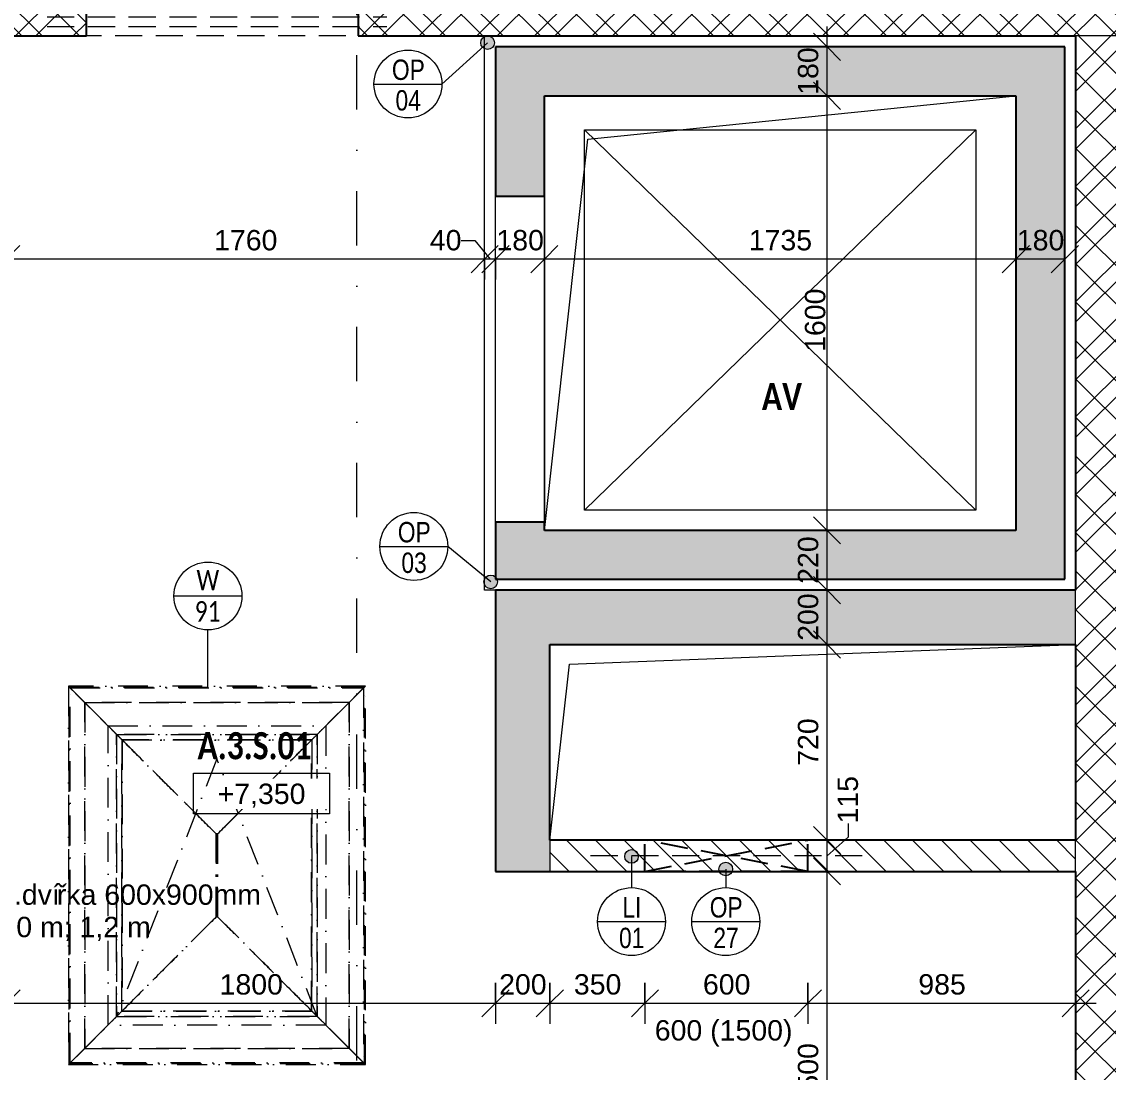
# Model space of a CAD drawing. Header units: millimetres. Extents: x -2204 to 40828, y -3577 to 13817.
# Drawn here: x 14967 to 18965, y 7735 to 11603 of the extents above; entities that cross this region are included whole.
import ezdxf

# ---------------------------------------------------------------- set-up
doc = ezdxf.new("R2010")
doc.units = ezdxf.units.MM
for name, pattern in [('HA_Dash_3mm-S1mm', [150, 100, -50]), ('HA_DashDot_10mm-S3mm', [500, 200, -150, 0, -150]), ('HA_DashDot_4mm', [200, 110, -45, 0, -45])]:
    doc.linetypes.add(name, pattern=pattern)
for name, color, linetype, lineweight in [('A-____-____-DIMS', 9, 'Continuous', 5), ('A-____-____-DIMS-50', 9, 'Continuous', 5), ('A-AREA-____-IDEN', 9, 'Continuous', 9), ('A-DETL-____-THIN', 9, 'Continuous', 9), ('A-DETL-GENF-OTLN', 9, 'Continuous', 9), ('A-FLOR-____-OTLN', 9, 'Continuous', 9), ('A-GENM-____-HDLN', 9, 'HA_Dash_3mm-S1mm', 9), ('A-GENM-____-IDEN', 9, 'Continuous', 9), ('A-GENM-____-MCUT', 9, 'HA_Dash_3mm-S1mm', 25), ('A-GENM-____-OTLN', 9, 'Continuous', 9), ('A-GLAZ-____-IDEN', 9, 'Continuous', 9), ('A-GLAZ-____-OTLN', 9, 'Continuous', 5), ('A-WALL-____-MCUT', 9, 'Continuous', 9), ('A-WALL-____-PATT', 9, 'Continuous', 25), ('G-____-____-DIMS', 9, 'Continuous', 5), ('G-____-____-TEXT', 9, 'Continuous', 5), ('I-WALL-____-MCUT', 9, 'Continuous', 25), ('I-WALL-____-OTLN', 9, 'Continuous', 9), ('S-GRID-____-OTLN', 9, 'Continuous', 5)]:
    doc.layers.add(name, color=color, linetype=linetype, lineweight=lineweight)
doc.styles.add('Arial_1', font='arial.ttf', dxfattribs={"height": 75})
doc.styles.add('Arial_2', font='arial.ttf', dxfattribs={"width": 0.8, "height": 75})
doc.styles.add('Calibri', font='calibri.ttf', dxfattribs={"width": 0.8, "height": 75})
doc.styles.add('Calibri_B', font='calibrib.ttf', dxfattribs={"width": 0.8, "height": 100})
doc.dimstyles.new('Inner_Dimensions', dxfattribs={"dimscale": 304.8, "dimtxt": 76.519455, "dimasz": 0.328084, "dimexe": 0.246063, "dimexo": 0.0625, "dimgap": 0.032808, "dimtad": 1, "dimdec": 0, "dimzin": 0, "dimdsep": 46, "dimtxsty": 'Arial_1', "dimblk1": 'OBLIQUE', "dimblk2": 'OBLIQUE', "dimsah": 1, "dimcen": 0.09, "dimdle": 0.246063, "dimazin": 0, "dimtfac": 1, "dimtdec": 4, "dimtix": 1, "dimtmove": 2, "dimatfit": 3, "dimfxl": 0.246063, "dimfxlon": 1, "dimtvp": 1, "dimtolj": 1, "dimtzin": 0, "dimlwd": 9, "dimlwe": 9, "dimarcsym": 2})
doc.dimstyles.new('Inner_Dimensions_1', dxfattribs={"dimscale": 304.8, "dimtxt": 76.519455, "dimasz": 0.328084, "dimexe": 0.246063, "dimexo": 0.0625, "dimgap": 0.032808, "dimtad": 1, "dimdec": 0, "dimzin": 0, "dimdsep": 46, "dimtxsty": 'Arial_1', "dimblk1": 'OBLIQUE', "dimblk2": 'OBLIQUE', "dimsah": 1, "dimcen": 0.09, "dimdle": 0.246063, "dimazin": 0, "dimtfac": 1, "dimtdec": 4, "dimtix": 1, "dimtmove": 0, "dimatfit": 3, "dimfxl": 0.246063, "dimfxlon": 1, "dimtvp": 1, "dimtolj": 1, "dimtzin": 0, "dimlwd": 9, "dimlwe": 9, "dimarcsym": 2})
doc.dimstyles.new('Inner_Dimensions_2', dxfattribs={"dimscale": 304.8, "dimtxt": 76.519455, "dimasz": 0.328084, "dimexe": 0.246063, "dimexo": 0.0625, "dimgap": 0.032808, "dimtad": 1, "dimdec": 0, "dimzin": 0, "dimdsep": 46, "dimtxsty": 'Arial_1', "dimblk1": 'OBLIQUE', "dimblk2": 'OBLIQUE', "dimsah": 1, "dimcen": 0.09, "dimdle": 0.246063, "dimazin": 0, "dimtfac": 1, "dimtdec": 4, "dimtix": 1, "dimtmove": 1, "dimatfit": 3, "dimfxl": 0.246063, "dimfxlon": 1, "dimtvp": 1, "dimtolj": 1, "dimtzin": 0, "dimlwd": 9, "dimlwe": 9, "dimarcsym": 2})

# ---------------------------------------------------------------- blocks, each defined once
blk = doc.blocks.new('HA_GM_Shaft_Rectangle - Default-2065170-DSP_3NP-A')
at = {"layer": 'A-DETL-GENF-OTLN'}
for p, q in [((72, -72), (1935, 0)), ((0, -720), (72, -72))]:
    blk.add_line(p, q, dxfattribs=at)
blk = doc.blocks.new('HA_GM_Shaft_Rectangle - Default-2065160-DSP_3NP-A')
at = {"layer": 'A-DETL-GENF-OTLN'}
for p, q in [((160, -160), (1735, 0)), ((0, -1600), (160, -160))]:
    blk.add_line(p, q, dxfattribs=at)
at = {"layer": 'A-GENM-____-OTLN'}
blk.add_line((0, -1570), (0, -370), dxfattribs=at)
blk = doc.blocks.new('HA_GM_Shaft_Rectangle - Default-2065188-DSP_3NP-A')
at = {"layer": 'A-DETL-GENF-OTLN'}
for p, q in [((72, -72), (1935, 0)), ((0, -720), (72, -72))]:
    blk.add_line(p, q, dxfattribs=at)
at = {"layer": 'A-GENM-____-OTLN'}
for p, q in [((0, -720), (0, 0)), ((0, 0), (1935, 0)), ((1935, 0), (1935, -720)), ((1935, -720), (0, -720))]:
    blk.add_line(p, q, dxfattribs=at)
blk = doc.blocks.new('HA_GM_Shaft_Rectangle - Default-2065181-DSP_3NP-A')
at = {"layer": 'A-DETL-GENF-OTLN'}
for p, q in [((160, -160), (1735, 0)), ((0, -1600), (160, -160))]:
    blk.add_line(p, q, dxfattribs=at)
at = {"layer": 'A-GENM-____-OTLN'}
for p, q in [((0, -1600), (0, 0)), ((0, 0), (1735, 0)), ((1735, 0), (1735, -1600)), ((1735, -1600), (0, -1600))]:
    blk.add_line(p, q, dxfattribs=at)
blk = doc.blocks.new('Roof-Windows_VELUX_CXP_ISD-1 - CXP size 900x1200 _090120_-1849919-DSP_3NP-A')
at = {"layer": 'A-GLAZ-____-OTLN', "color": 253, "linetype": 'HA_DashDot_4mm'}
for p, q in [((-669.5, 519.5), (-696.5, 546.5)), ((-696.5, 546.5), (-696.5, -546.5)), ((696.5, 546.5), (-696.5, 546.5)), ((696.5, 546.5), (669.5, 519.5)), ((696.5, -546.5), (696.5, 546.5)), ((-577.3, 427.3), (-654.1, 504.1)), ((654.1, 504.1), (577.3, 427.3)), ((-540.5, 390.5), (-564.3, 414.3)), ((564.3, 414.3), (540.5, 390.5)), ((519.3, 369.3), (-429.3, 0)), ((-499.7, -349.7), (-499.7, 349.7)), ((-499.7, 349.7), (499.7, 349.7)), ((-499.7, 349.7), (-499.7, -349.7)), ((499.7, 349.7), (-499.7, 349.7)), ((499.7, 349.7), (499.7, -349.7)), ((499.7, -349.7), (499.7, 349.7)), ((-152.5, 2.5), (-152.5, -2.5)), ((152.5, 2.5), (-152.5, 2.5)), ((-152.5, -2.5), (-152.5, 2.5)), ((-152.5, 2.5), (152.5, 2.5)), ((152.5, -2.5), (152.5, 2.5)), ((152.5, 2.5), (152.5, -2.5)), ((-429.3, 0), (519.3, -369.3)), ((-152.5, -2.5), (152.5, -2.5)), ((152.5, -2.5), (-152.5, -2.5)), ((499.7, -349.7), (-499.7, -349.7)), ((-499.7, -349.7), (499.7, -349.7)), ((-540.5, -390.5), (-564.3, -414.3)), ((540.5, -390.5), (564.3, -414.3)), ((-577.3, -427.3), (-654.1, -504.1)), ((577.3, -427.3), (654.1, -504.1)), ((-669.5, -519.5), (-696.5, -546.5)), ((669.5, -519.5), (696.5, -546.5)), ((-696.5, -546.5), (696.5, -546.5))]:
    blk.add_line(p, q, dxfattribs=at)
at = {"layer": 'A-GLAZ-____-OTLN', "color": 31, "linetype": 'HA_DashDot_4mm'}
for p, q in [((-693.3, -543.3), (-693.3, 543.3)), ((693.3, 543.3), (-693.3, 543.3)), ((-690, 540), (690, 540)), ((-690, -540), (-690, 540)), ((690, 540), (690, -540)), ((693.3, 543.3), (693.3, -543.3)), ((-636.5, 486.5), (636.5, 486.5)), ((-636.5, -486.5), (-636.5, 486.5)), ((636.5, 486.5), (636.5, -486.5)), ((-550.7, -400.7), (-550.7, 400.7)), ((-550.7, 400.7), (550.7, 400.7)), ((550.7, 400.7), (550.7, -400.7)), ((519.3, 369.3), (-519.3, 369.3)), ((-519.3, 369.3), (-519.3, -369.3)), ((519.3, -369.3), (519.3, 369.3)), ((-498.4, 348.4), (-498.4, -348.4)), ((498.4, 348.4), (-498.4, 348.4)), ((-498.4, 348.4), (-498.4, -348.4)), ((498.4, 348.4), (-498.4, 348.4)), ((498.4, -348.4), (498.4, 348.4)), ((498.4, -348.4), (498.4, 348.4)), ((-498.4, -348.4), (498.4, -348.4)), ((-498.4, -348.4), (498.4, -348.4)), ((-519.3, -369.3), (519.3, -369.3)), ((550.7, -400.7), (-550.7, -400.7)), ((636.5, -486.5), (-636.5, -486.5)), ((693.3, -543.3), (-693.3, -543.3)), ((690, -540), (-690, -540))]:
    blk.add_line(p, q, dxfattribs=at)
at = {"layer": 'A-GLAZ-____-OTLN', "color": 7, "linetype": 'HA_DashDot_4mm'}
for p, q in [((-693.3, 543.3), (-667, 517)), ((-690, 540), (-636.5, 486.5)), ((636.5, 486.5), (690, 540)), ((667, 517), (693.3, 543.3)), ((-653.6, 503.6), (-577.3, 427.3)), ((636.5, 486.5), (-636.5, 486.5)), ((-636.5, 486.5), (-636.5, -486.5)), ((-636.5, 486.5), (-550.7, 400.7)), ((550.7, 400.7), (636.5, 486.5)), ((577.3, 427.3), (653.6, 503.6)), ((636.5, -486.5), (636.5, 486.5)), ((-561.9, 411.9), (-538, 388)), ((538, 388), (561.9, 411.9)), ((-519.3, -369.3), (-519.3, 369.3)), ((-519.3, 369.3), (519.3, 369.3)), ((519.3, 369.3), (-519.3, 369.3)), ((-519.3, 369.3), (-519.3, -369.3)), ((-519.3, 369.3), (-519.3, -369.3)), ((519.3, 369.3), (-519.3, 369.3)), ((519.3, 369.3), (519.3, -369.3)), ((519.3, -369.3), (519.3, 369.3)), ((519.3, -369.3), (519.3, 369.3)), ((-499.7, 349.7), (-498.4, 348.4)), ((-498.4, 348.4), (-499.7, 349.7)), ((498.4, 348.4), (499.7, 349.7)), ((499.7, 349.7), (498.4, 348.4)), ((-152.5, -2.5), (-152.5, 2.5)), ((-152.5, 2.5), (152.5, 2.5)), ((-152.5, 2.5), (-152.5, -2.5)), ((-152.5, 2.5), (152.5, 2.5)), ((152.5, 2.5), (152.5, -2.5)), ((152.5, -2.5), (152.5, 2.5)), ((152.5, -2.5), (-152.5, -2.5)), ((-152.5, -2.5), (152.5, -2.5)), ((-499.7, -349.7), (-498.4, -348.4)), ((-498.4, -348.4), (-499.7, -349.7)), ((499.7, -349.7), (498.4, -348.4)), ((498.4, -348.4), (499.7, -349.7)), ((-561.9, -411.9), (-538, -388)), ((519.3, -369.3), (-519.3, -369.3)), ((-519.3, -369.3), (519.3, -369.3)), ((-519.3, -369.3), (519.3, -369.3)), ((561.9, -411.9), (538, -388)), ((-653.6, -503.6), (-577.3, -427.3)), ((-636.5, -486.5), (-550.7, -400.7)), ((636.5, -486.5), (550.7, -400.7)), ((653.6, -503.6), (577.3, -427.3)), ((-693.3, -543.3), (-667, -517)), ((-690, -540), (-636.5, -486.5)), ((-636.5, -486.5), (636.5, -486.5)), ((690, -540), (636.5, -486.5)), ((693.3, -543.3), (667, -517))]:
    blk.add_line(p, q, dxfattribs=at)
at = {"layer": 'A-GLAZ-____-OTLN', "color": 253, "linetype": 'HA_DashDot_4mm'}
for points, knots in [([(-654.1, 504.1), (-655.9, 505.9), (-658.4, 508.4), (-661.4, 511.4), (-663.2, 513.2), (-664.5, 514.5), (-665.7, 515.7), (-667.6, 517.6), (-668.9, 518.8), (-669.5, 519.5)], [0, 0, 0, 0, 0.25, 0.375, 0.5, 0.5625, 0.625, 0.75, 1, 1, 1, 1]), ([(669.5, 519.5), (668.8, 518.9), (667.6, 517.6), (665.4, 515.4), (663.9, 513.9), (662.5, 512.5), (661.1, 511.1), (658.4, 508.4), (655.9, 505.9), (654.1, 504.1)], [-1, -1, -1, -1, -0.75, -0.625, -0.5, -0.4375, -0.375, -0.25, 0, 0, 0, 0]), ([(-654.1, -504.1), (-655.9, -505.9), (-658.4, -508.4), (-661.4, -511.4), (-663.2, -513.2), (-664.5, -514.5), (-665.7, -515.7), (-667.6, -517.6), (-668.8, -518.9), (-669.5, -519.5)], [0, 0, 0, 0, 0.25, 0.375, 0.5, 0.5625, 0.625, 0.75, 1, 1, 1, 1]), ([(654.1, -504.1), (655.9, -505.9), (658.4, -508.4), (661.4, -511.4), (663.2, -513.2), (664.5, -514.5), (665.7, -515.7), (667.6, -517.6), (668.9, -518.8), (669.5, -519.5)], [0, 0, 0, 0, 0.25, 0.375, 0.5, 0.5625, 0.625, 0.75, 1, 1, 1, 1])]:
    blk.add_open_spline(points, degree=3, knots=knots, dxfattribs=at)
at = {"layer": 'A-GLAZ-____-OTLN', "color": 7, "linetype": 'HA_DashDot_4mm'}
for points in [[(-666.6, 516.6), (-666.1, 516.1), (-665.4, 515.4), (-664.6, 514.6)], [(-664.6, 514.6), (-664.2, 514.2), (-663.2, 513.2), (-662.2, 512.2), (-661.6, 511.6)], [(654.2, 504.2), (655.5, 505.4), (656.7, 506.7), (657.8, 507.8)], [(657.8, 507.8), (658.5, 508.5), (659.8, 509.8), (661, 511), (661.6, 511.6)], [(664.6, 514.6), (665.4, 515.4), (666.1, 516.1), (666.6, 516.6)], [(-576.7, 426.7), (-575.3, 425.2), (-573.8, 423.8), (-572.4, 422.4)], [(-572.4, 422.4), (-571, 421), (-569.6, 419.6), (-568.4, 418.4)], [(-568.4, 418.4), (-567.1, 417.1), (-565.9, 415.9), (-564.8, 414.8)], [(-564.3, 414.3), (-563.4, 413.4), (-562.6, 412.6), (-561.9, 411.9)], [(561.9, 411.9), (562.6, 412.6), (563.4, 413.4), (564.3, 414.3)], [(564.8, 414.8), (565.9, 415.9), (567.1, 417.1), (568.4, 418.4)], [(568.4, 418.4), (569.6, 419.6), (571, 421), (572.4, 422.4)], [(572.4, 422.4), (573.8, 423.8), (575.2, 425.3), (576.7, 426.7)], [(-538, 388), (-534.7, 384.6), (-530.9, 380.9), (-526.8, 376.8)], [(-526.8, 376.8), (-522.7, 372.8), (-518.3, 368.3), (-513.5, 363.5)], [(-513.5, 363.5), (-509.1, 359.2), (-504.5, 354.6), (-499.7, 349.7)], [(-498.4, 348.4), (-461.4, 311.4), (-423.9, 273.8), (-385.8, 235.8)], [(385.8, 235.8), (423.8, 273.9), (461.4, 311.4), (498.4, 348.4)], [(-385.8, 235.8), (-347.7, 197.8), (-270.7, 120.6), (-192.1, 42.1), (-152.5, 2.5)], [(270.3, 120.3), (309.2, 159.2), (347.8, 197.7), (385.8, 235.8)], [(152.5, 2.5), (192.1, 42.1), (231.4, 81.4), (270.3, 120.3)], [(-270.3, -120.3), (-231.4, -81.4), (-192.1, -42.1), (-152.5, -2.5)], [(385.8, -235.8), (347.7, -197.8), (270.7, -120.6), (192.1, -42.1), (152.5, -2.5)], [(-385.8, -235.8), (-347.8, -197.7), (-309.2, -159.2), (-270.3, -120.3)], [(-498.4, -348.4), (-461.4, -311.4), (-423.8, -273.9), (-385.8, -235.8)], [(498.4, -348.4), (461.4, -311.4), (423.9, -273.8), (385.8, -235.8)], [(-513.5, -363.5), (-509.2, -359.1), (-504.6, -354.5), (-499.7, -349.7)], [(513.5, -363.5), (509.1, -359.2), (504.5, -354.6), (499.7, -349.7)], [(-538, -388), (-534.6, -384.7), (-530.9, -380.9), (-526.8, -376.8)], [(-526.8, -376.8), (-522.8, -372.7), (-518.3, -368.3), (-513.5, -363.5)], [(526.8, -376.8), (522.7, -372.8), (518.3, -368.3), (513.5, -363.5)], [(538, -388), (534.7, -384.6), (530.9, -380.9), (526.8, -376.8)], [(-576.7, -426.7), (-575.2, -425.3), (-573.8, -423.8), (-572.4, -422.4)], [(-572.4, -422.4), (-571, -421), (-569.6, -419.6), (-568.4, -418.4)], [(-568.4, -418.4), (-567.1, -417.1), (-565.9, -415.9), (-564.8, -414.8)], [(-564.3, -414.3), (-563.4, -413.4), (-562.6, -412.6), (-561.9, -411.9)], [(564.3, -414.3), (563.4, -413.4), (562.6, -412.6), (561.9, -411.9)], [(568.4, -418.4), (567.1, -417.1), (565.9, -415.9), (564.8, -414.8)], [(572.4, -422.4), (571, -421), (569.6, -419.6), (568.4, -418.4)], [(576.7, -426.7), (575.3, -425.2), (573.8, -423.8), (572.4, -422.4)], [(-666.6, -516.6), (-666.1, -516.1), (-665.4, -515.4), (-664.6, -514.6)], [(-657.8, -507.8), (-656.7, -506.7), (-655.5, -505.4), (-654.2, -504.2)], [(657.8, -507.8), (656.7, -506.7), (655.4, -505.5), (654.2, -504.2)], [(664.6, -514.6), (664.2, -514.2), (663.2, -513.2), (662.2, -512.2), (661.6, -511.6)], [(666.6, -516.6), (666.1, -516.1), (665.4, -515.4), (664.6, -514.6)]]:
    blk.add_open_spline(points, degree=3, dxfattribs=at)
for points, knots in [([(-661.6, 511.6), (-661.3, 511.3), (-660.7, 510.7), (-659.5, 509.5), (-657.4, 507.4), (-655.4, 505.5), (-654.2, 504.2)], [0.5, 0.5, 0.5, 0.5, 0.5625, 0.625, 0.75, 0.9692302, 0.9692302, 0.9692302, 0.9692302]), ([(661.6, 511.6), (661.9, 511.9), (662.4, 512.4), (663.5, 513.5), (664.2, 514.2), (664.6, 514.6)], [-0.5, -0.5, -0.5, -0.5, -0.4375, -0.375, -0.25, -0.25, -0.25, -0.25]), ([(499.7, 349.7), (504.6, 354.5), (514.1, 364.2), (527.2, 377.2), (534.6, 384.7), (538, 388)], [-0.9726519, -0.9726519, -0.9726519, -0.9726519, -0.6666667, -0.3333333, 0, 0, 0, 0]), ([(-664.6, -514.6), (-664.2, -514.2), (-663.2, -513.2), (-661.9, -511.9), (-660.7, -510.7), (-659.5, -509.5), (-658.5, -508.5), (-657.8, -507.8)], [0.25, 0.25, 0.25, 0.25, 0.375, 0.5, 0.5625, 0.625, 0.75, 0.75, 0.75, 0.75]), ([(661.6, -511.6), (661.3, -511.3), (660.7, -510.7), (659.5, -509.5), (658.5, -508.5), (657.8, -507.8)], [0.5, 0.5, 0.5, 0.5, 0.5625, 0.625, 0.75, 0.75, 0.75, 0.75])]:
    blk.add_open_spline(points, degree=3, knots=knots, dxfattribs=at)
at = {"layer": 'A-GLAZ-____-OTLN', "color": 253, "linetype": 'HA_DashDot_4mm'}
for points in [[(-564.3, 414.3), (-565.1, 415.1), (-566.8, 416.8), (-569.9, 419.9), (-573.4, 423.4), (-576, 426), (-577.3, 427.3)], [(577.3, 427.3), (576, 426), (573.4, 423.4), (569.9, 419.9), (566.8, 416.8), (565.1, 415.1), (564.3, 414.3)], [(-499.7, 349.7), (-505.1, 355.1), (-515.5, 365.5), (-529.3, 379.4), (-537, 387), (-540.5, 390.5)], [(540.5, 390.5), (537, 387), (529.4, 379.3), (515.5, 365.5), (505.1, 355.1), (499.7, 349.7)], [(-152.5, 2.5), (-182.3, 32.3), (-241.5, 91.5), (-329.2, 179.2), (-415.5, 265.5), (-471.8, 321.8), (-499.7, 349.7)], [(499.7, 349.7), (471.8, 321.8), (415.5, 265.5), (329.2, 179.2), (241.5, 91.5), (182.3, 32.3), (152.5, 2.5)], [(-152.5, -2.5), (-182.3, -32.3), (-241.5, -91.5), (-329.2, -179.2), (-415.5, -265.5), (-471.8, -321.8), (-499.7, -349.7)], [(152.5, -2.5), (182.3, -32.3), (241.5, -91.5), (329.2, -179.2), (415.5, -265.5), (471.8, -321.8), (499.7, -349.7)], [(-499.7, -349.7), (-505.1, -355.1), (-515.5, -365.5), (-529.4, -379.3), (-537, -387), (-540.5, -390.5)], [(499.7, -349.7), (505.1, -355.1), (515.5, -365.5), (529.3, -379.4), (537, -387), (540.5, -390.5)], [(-564.3, -414.3), (-565.1, -415.1), (-566.8, -416.8), (-569.9, -419.9), (-573.4, -423.4), (-576, -426), (-577.3, -427.3)], [(564.3, -414.3), (565.1, -415.1), (566.8, -416.8), (569.9, -419.9), (573.4, -423.4), (576, -426), (577.3, -427.3)]]:
    blk.add_open_spline(points, degree=3, dxfattribs=at)
at = {"layer": 'A-GLAZ-____-OTLN', "color": 10, "linetype": 'HA_DashDot_4mm'}
for points in [[(-499.7, 349.7), (-499.3, 349.3), (-498.9, 348.9), (-498.4, 348.4)], [(498.4, 348.4), (498.9, 348.9), (499.3, 349.3), (499.7, 349.7)], [(-499.7, -349.7), (-499.3, -349.3), (-498.9, -348.9), (-498.4, -348.4)], [(499.7, -349.7), (499.3, -349.3), (498.9, -348.9), (498.4, -348.4)]]:
    blk.add_open_spline(points, degree=3, dxfattribs=at)
blk = doc.blocks.new('TB_Porotherm KP7_1250mm - TB_Porotherm KP7_1250mm-1966492-DSP_3NP-A')
at = {"layer": 'A-GENM-____-HDLN'}
for p, q in [((-625, 35), (625, 35)), ((-625, 0), (625, 0)), ((625, -35), (-625, -35))]:
    blk.add_line(p, q, dxfattribs=at)
blk = doc.blocks.new('TB_Porotherm KP11_5_1000mm - TB_Porotherm KP11_5_1000mm-1965691-DSP_3NP-A')
at = {"layer": 'A-GENM-____-HDLN'}
for p, q in [((-500, 57.5), (500, 57.5)), ((-500, 0), (500, 0)), ((500, -57.5), (-500, -57.5))]:
    blk.add_line(p, q, dxfattribs=at)
blk = doc.blocks.new('HA_GM_Opening_Rectangle_WallBased - Default-2178602-DSP_3NP-A')
at = {"layer": 'A-GENM-____-MCUT'}
for p, q in [((425, 57.5), (-175, -57.5)), ((-175, 57.5), (425, -57.5)), ((-175, 57.5), (-175, -57.5)), ((-175, 57.5), (425, 57.5)), ((425, 57.5), (425, -57.5)), ((-175, -57.5), (425, -57.5))]:
    blk.add_line(p, q, dxfattribs=at)
blk = doc.blocks.new('DIMBLOCK8-DSP_3NP-A')
at = {"layer": 'A-____-____-DIMS-50', "lineweight": 9}
for p, q in [((18625, 10653.5), (18625, 10803.5)), ((18805, 10653.5), (18805, 10803.5)), ((18625, 10728.5), (18675, 10778.5)), ((18805, 10728.5), (18855, 10778.5)), ((18625, 10728.5), (18575, 10678.5)), ((18805, 10728.5), (18625, 10728.5)), ((18625, 10728.5), (18625, 10653.5)), ((18805, 10728.5), (18755, 10678.5)), ((18805, 10728.5), (18805, 10653.5))]:
    blk.add_line(p, q, dxfattribs=at)
at = {"layer": 'A-____-____-DIMS-50', "color": 0, "lineweight": 9, "insert": (18628.5, 10835.9), "char_height": 75, "width": 207.662, "attachment_point": 1, "line_spacing_factor": 0.941778, "style": 'Arial_1'}
blk.add_mtext('180', dxfattribs=at)
blk = doc.blocks.new('_Oblique')
at = {"color": 0, "linetype": 'ByBlock', "lineweight": -2}
blk.add_line((-0.5, -0.5), (0.5, 0.5), dxfattribs=at)
blk = doc.blocks.new('DIMBLOCK9-DSP_3NP-A')
at = {"layer": 'A-____-____-DIMS-50', "lineweight": 9}
for p, q in [((16890, 10653.5), (16890, 10803.5)), ((18625, 10653.5), (18625, 10803.5)), ((16890, 10728.5), (16940, 10778.5)), ((18625, 10728.5), (18675, 10778.5)), ((16890, 10728.5), (16840, 10678.5)), ((18625, 10728.5), (16890, 10728.5)), ((16890, 10728.5), (16890, 10653.5)), ((18625, 10728.5), (18575, 10678.5)), ((18625, 10728.5), (18625, 10653.5))]:
    blk.add_line(p, q, dxfattribs=at)
at = {"layer": 'A-____-____-DIMS-50', "color": 0, "lineweight": 9, "insert": (17642.1, 10835.9), "char_height": 75, "width": 276.883, "attachment_point": 1, "line_spacing_factor": 0.941778, "style": 'Arial_1'}
blk.add_mtext('1735', dxfattribs=at)
blk = doc.blocks.new('DIMBLOCK10-DSP_3NP-A')
at = {"layer": 'A-____-____-DIMS-50', "lineweight": 9}
for p, q in [((16710, 10653.5), (16710, 10803.5)), ((16890, 10653.5), (16890, 10803.5)), ((16710, 10728.5), (16760, 10778.5)), ((16890, 10728.5), (16940, 10778.5)), ((16710, 10728.5), (16660, 10678.5)), ((16890, 10728.5), (16710, 10728.5)), ((16710, 10728.5), (16710, 10653.5)), ((16890, 10728.5), (16840, 10678.5)), ((16890, 10728.5), (16890, 10653.5))]:
    blk.add_line(p, q, dxfattribs=at)
at = {"layer": 'A-____-____-DIMS-50', "color": 0, "lineweight": 9, "insert": (16713.5, 10835.9), "char_height": 75, "width": 207.662, "attachment_point": 1, "line_spacing_factor": 0.941778, "style": 'Arial_1'}
blk.add_mtext('180', dxfattribs=at)
blk = doc.blocks.new('DIMBLOCK11-DSP_3NP-A')
at = {"layer": 'A-____-____-DIMS-50', "lineweight": 9}
for p, q in [((16583.9, 10797.3), (16633.9, 10797.3)), ((16633.9, 10797.3), (16690, 10728.5)), ((16670, 10653.5), (16670, 10803.5)), ((16710, 10653.5), (16710, 10803.5)), ((16670, 10728.5), (16720, 10778.5)), ((16710, 10728.5), (16760, 10778.5)), ((16670, 10728.5), (16620, 10678.5)), ((16710, 10728.5), (16660, 10678.5)), ((16710, 10728.5), (16670, 10728.5)), ((16670, 10728.5), (16670, 10653.5)), ((16710, 10728.5), (16710, 10653.5))]:
    blk.add_line(p, q, dxfattribs=at)
at = {"layer": 'A-____-____-DIMS-50', "color": 0, "lineweight": 9, "insert": (16468.5, 10835.9), "char_height": 75, "width": 138.441, "attachment_point": 1, "line_spacing_factor": 0.941778, "style": 'Arial_1'}
blk.add_mtext('40', dxfattribs=at)
blk = doc.blocks.new('DIMBLOCK12-DSP_3NP-A')
at = {"layer": 'A-____-____-DIMS-50', "lineweight": 9}
for p, q in [((14910, 10653.5), (14910, 10803.5)), ((16670, 10653.5), (16670, 10803.5)), ((14910, 10728.5), (14960, 10778.5)), ((16670, 10728.5), (16720, 10778.5)), ((14910, 10728.5), (14860, 10678.5)), ((16670, 10728.5), (14910, 10728.5)), ((14910, 10728.5), (14910, 10653.5)), ((16670, 10728.5), (16620, 10678.5)), ((16670, 10728.5), (16670, 10653.5))]:
    blk.add_line(p, q, dxfattribs=at)
at = {"layer": 'A-____-____-DIMS-50', "color": 0, "lineweight": 9, "insert": (15674.6, 10835.9), "char_height": 75, "width": 276.883, "attachment_point": 1, "line_spacing_factor": 0.941778, "style": 'Arial_1'}
blk.add_mtext('1760', dxfattribs=at)
blk = doc.blocks.new('Spot Elevations - Generic-448778-DSP_3NP-A')
at = {"layer": 'G-____-____-DIMS', "lineweight": 9}
for p, q in [((-5, 0), (-5, 3)), ((-5, 3), (5, 3)), ((5, 3), (5, 0)), ((5, 0), (-5, 0))]:
    blk.add_line(p, q, dxfattribs=at)
blk = doc.blocks.new('DIMBLOCK179-DSP_3NP-A')
at = {"layer": 'A-____-____-DIMS-50', "lineweight": 9}
for p, q in [((17930.2, 8475), (17880.2, 8525)), ((17855.2, 8475), (18005.2, 8475)), ((17930.2, 8475), (17855.2, 8475)), ((17930.2, 6975), (17930.2, 8475)), ((17930.2, 8475), (17980.2, 8425)), ((17930.2, 6975), (17880.2, 7025)), ((17855.2, 6975), (18005.2, 6975)), ((17930.2, 6975), (17855.2, 6975)), ((17930.2, 6975), (17980.2, 6925))]:
    blk.add_line(p, q, dxfattribs=at)
at = {"layer": 'A-____-____-DIMS-50', "color": 0, "lineweight": 9, "insert": (17822.8, 7609.6), "char_height": 75, "width": 276.883, "attachment_point": 1, "rotation": 90, "line_spacing_factor": 0.941778, "style": 'Arial_1'}
blk.add_mtext('1500', dxfattribs=at)
blk = doc.blocks.new('DIMBLOCK180-DSP_3NP-A')
at = {"layer": 'A-____-____-DIMS-50', "lineweight": 9}
for p, q in [((17930.2, 8590), (17880.2, 8640)), ((18007.4, 8651.2), (18007.4, 8601.2)), ((18007.4, 8601.2), (17930.2, 8532.5)), ((17855.2, 8590), (18005.2, 8590)), ((17930.2, 8590), (17855.2, 8590)), ((17930.2, 8475), (17930.2, 8590)), ((17930.2, 8590), (17980.2, 8540)), ((17930.2, 8475), (17880.2, 8525)), ((17855.2, 8475), (18005.2, 8475)), ((17930.2, 8475), (17855.2, 8475)), ((17930.2, 8475), (17980.2, 8425))]:
    blk.add_line(p, q, dxfattribs=at)
at = {"layer": 'A-____-____-DIMS-50', "color": 0, "lineweight": 9, "insert": (17968.9, 8651.2), "char_height": 75, "width": 207.662, "attachment_point": 1, "rotation": 90, "line_spacing_factor": 0.941778, "style": 'Arial_1'}
blk.add_mtext('115', dxfattribs=at)
blk = doc.blocks.new('DIMBLOCK181-DSP_3NP-A')
at = {"layer": 'A-____-____-DIMS-50', "lineweight": 9}
for p, q in [((17930.2, 9310), (17880.2, 9360)), ((17855.2, 9310), (18005.2, 9310)), ((17930.2, 9310), (17855.2, 9310)), ((17930.2, 8590), (17930.2, 9310)), ((17930.2, 9310), (17980.2, 9260)), ((17930.2, 8590), (17880.2, 8640)), ((17855.2, 8590), (18005.2, 8590)), ((17930.2, 8590), (17855.2, 8590)), ((17930.2, 8590), (17980.2, 8540))]:
    blk.add_line(p, q, dxfattribs=at)
at = {"layer": 'A-____-____-DIMS-50', "color": 0, "lineweight": 9, "insert": (17822.8, 8863.5), "char_height": 75, "width": 207.662, "attachment_point": 1, "rotation": 90, "line_spacing_factor": 0.941778, "style": 'Arial_1'}
blk.add_mtext('720', dxfattribs=at)
blk = doc.blocks.new('DIMBLOCK182-DSP_3NP-A')
at = {"layer": 'A-____-____-DIMS-50', "lineweight": 9}
for p, q in [((17930.2, 9510), (17880.2, 9560)), ((17855.2, 9510), (18005.2, 9510)), ((17930.2, 9510), (17855.2, 9510)), ((17930.2, 9310), (17930.2, 9510)), ((17930.2, 9510), (17980.2, 9460)), ((17930.2, 9310), (17880.2, 9360)), ((17855.2, 9310), (18005.2, 9310)), ((17930.2, 9310), (17855.2, 9310)), ((17930.2, 9310), (17980.2, 9260))]:
    blk.add_line(p, q, dxfattribs=at)
at = {"layer": 'A-____-____-DIMS-50', "color": 0, "lineweight": 9, "insert": (17822.8, 9323.5), "char_height": 75, "width": 207.662, "attachment_point": 1, "rotation": 90, "line_spacing_factor": 0.941778, "style": 'Arial_1'}
blk.add_mtext('200', dxfattribs=at)
blk = doc.blocks.new('DIMBLOCK183-DSP_3NP-A')
at = {"layer": 'A-____-____-DIMS-50', "lineweight": 9}
for p, q in [((17930.2, 9730), (17880.2, 9780)), ((17855.2, 9730), (18005.2, 9730)), ((17930.2, 9730), (17855.2, 9730)), ((17930.2, 9510), (17930.2, 9730)), ((17930.2, 9730), (17980.2, 9680)), ((17930.2, 9510), (17880.2, 9560)), ((17855.2, 9510), (18005.2, 9510)), ((17930.2, 9510), (17855.2, 9510)), ((17930.2, 9510), (17980.2, 9460))]:
    blk.add_line(p, q, dxfattribs=at)
at = {"layer": 'A-____-____-DIMS-50', "color": 0, "lineweight": 9, "insert": (17822.8, 9533.5), "char_height": 75, "width": 207.662, "attachment_point": 1, "rotation": 90, "line_spacing_factor": 0.941778, "style": 'Arial_1'}
blk.add_mtext('220', dxfattribs=at)
blk = doc.blocks.new('DIMBLOCK184-DSP_3NP-A')
at = {"layer": 'A-____-____-DIMS-50', "lineweight": 9}
for p, q in [((17930.2, 11330), (17880.2, 11380)), ((17855.2, 11330), (18005.2, 11330)), ((17930.2, 11330), (17855.2, 11330)), ((17930.2, 9730), (17930.2, 11330)), ((17930.2, 11330), (17980.2, 11280)), ((17930.2, 9730), (17880.2, 9780)), ((17855.2, 9730), (18005.2, 9730)), ((17930.2, 9730), (17855.2, 9730)), ((17930.2, 9730), (17980.2, 9680))]:
    blk.add_line(p, q, dxfattribs=at)
at = {"layer": 'A-____-____-DIMS-50', "color": 0, "lineweight": 9, "insert": (17848.7, 10387.2), "char_height": 75, "width": 276.883, "attachment_point": 1, "rotation": 90, "line_spacing_factor": 0.941778, "style": 'Arial_1'}
blk.add_mtext('1600', dxfattribs=at)
blk = doc.blocks.new('DIMBLOCK185-DSP_3NP-A')
at = {"layer": 'A-____-____-DIMS-50', "lineweight": 9}
for p, q in [((17930.2, 11510), (17880.2, 11560)), ((17930.2, 11330), (17930.2, 11585)), ((17855.2, 11510), (18005.2, 11510)), ((17930.2, 11510), (17855.2, 11510)), ((17930.2, 11510), (17980.2, 11460)), ((17930.2, 11330), (17880.2, 11380)), ((17855.2, 11330), (18005.2, 11330)), ((17930.2, 11330), (17855.2, 11330)), ((17930.2, 11330), (17980.2, 11280))]:
    blk.add_line(p, q, dxfattribs=at)
at = {"layer": 'A-____-____-DIMS-50', "color": 0, "lineweight": 9, "insert": (17822.8, 11333.5), "char_height": 75, "width": 207.662, "attachment_point": 1, "rotation": 90, "line_spacing_factor": 0.941778, "style": 'Arial_1'}
blk.add_mtext('180', dxfattribs=at)
blk = doc.blocks.new('HA_TAG_GM_Products - Generic-588599-DSP_3NP-A')
at = {"layer": 'A-GENM-____-IDEN'}
blk.add_line((-2.5, 0), (2.5, 0), dxfattribs=at)
blk.add_circle((0, 0), 2.5, dxfattribs=at)
blk = doc.blocks.new('DIMBLOCK213-DSP_3NP-A')
at = {"layer": 'A-____-____-DIMS-50', "lineweight": 9}
for p, q in [((14910.5, 8064.2), (14910.5, 7914.2)), ((14910.5, 7989.2), (14910.5, 8064.2)), ((14910.5, 7989.2), (14960.5, 8039.2)), ((16710, 8064.2), (16710, 7914.2)), ((16710, 7989.2), (16710, 8064.2)), ((16710, 7989.2), (16760, 8039.2)), ((14910.5, 7989.2), (14860.5, 7939.2)), ((14910.5, 7989.2), (16710, 7989.2)), ((16710, 7989.2), (16660, 7939.2))]:
    blk.add_line(p, q, dxfattribs=at)
at = {"layer": 'A-____-____-DIMS-50', "color": 0, "lineweight": 9, "insert": (15694.9, 8096.5), "char_height": 75, "width": 276.883, "attachment_point": 1, "line_spacing_factor": 0.941778, "style": 'Arial_1'}
blk.add_mtext('1800', dxfattribs=at)
blk = doc.blocks.new('DIMBLOCK214-DSP_3NP-A')
at = {"layer": 'A-____-____-DIMS-50', "lineweight": 9}
for p, q in [((16710, 8064.2), (16710, 7914.2)), ((16710, 7989.2), (16710, 8064.2)), ((16710, 7989.2), (16760, 8039.2)), ((16910, 8064.2), (16910, 7914.2)), ((16910, 7989.2), (16910, 8064.2)), ((16910, 7989.2), (16960, 8039.2)), ((16710, 7989.2), (16660, 7939.2)), ((16710, 7989.2), (16910, 7989.2)), ((16910, 7989.2), (16860, 7939.2))]:
    blk.add_line(p, q, dxfattribs=at)
at = {"layer": 'A-____-____-DIMS-50', "color": 0, "lineweight": 9, "insert": (16723.5, 8096.5), "char_height": 75, "width": 207.662, "attachment_point": 1, "line_spacing_factor": 0.941778, "style": 'Arial_1'}
blk.add_mtext('200', dxfattribs=at)
blk = doc.blocks.new('DIMBLOCK215-DSP_3NP-A')
at = {"layer": 'A-____-____-DIMS-50', "lineweight": 9}
for p, q in [((16910, 8064.2), (16910, 7914.2)), ((16910, 7989.2), (16910, 8064.2)), ((16910, 7989.2), (16960, 8039.2)), ((17260, 8064.2), (17260, 7914.2)), ((17260, 7989.2), (17260, 8064.2)), ((17260, 7989.2), (17310, 8039.2)), ((16910, 7989.2), (16860, 7939.2)), ((16910, 7989.2), (17260, 7989.2)), ((17260, 7989.2), (17210, 7939.2))]:
    blk.add_line(p, q, dxfattribs=at)
at = {"layer": 'A-____-____-DIMS-50', "color": 0, "lineweight": 9, "insert": (16998.5, 8096.5), "char_height": 75, "width": 207.662, "attachment_point": 1, "line_spacing_factor": 0.941778, "style": 'Arial_1'}
blk.add_mtext('350', dxfattribs=at)
blk = doc.blocks.new('DIMBLOCK216-DSP_3NP-A')
at = {"layer": 'A-____-____-DIMS-50', "lineweight": 9}
for p, q in [((17260, 8064.2), (17260, 7914.2)), ((17260, 7989.2), (17260, 8064.2)), ((17260, 7989.2), (17310, 8039.2)), ((17860, 8064.2), (17860, 7914.2)), ((17860, 7989.2), (17860, 8064.2)), ((17860, 7989.2), (17910, 8039.2)), ((17260, 7989.2), (17210, 7939.2)), ((17260, 7989.2), (17860, 7989.2)), ((17860, 7989.2), (17810, 7939.2))]:
    blk.add_line(p, q, dxfattribs=at)
at = {"layer": 'A-____-____-DIMS-50', "color": 0, "lineweight": 9, "insert": (17473.5, 8096.5), "char_height": 75, "width": 207.662, "attachment_point": 1, "line_spacing_factor": 0.941778, "style": 'Arial_1'}
blk.add_mtext('600', dxfattribs=at)
blk = doc.blocks.new('DIMBLOCK217-DSP_3NP-A')
at = {"layer": 'A-____-____-DIMS-50', "lineweight": 9}
for p, q in [((17860, 8064.2), (17860, 7914.2)), ((17860, 7989.2), (17860, 8064.2)), ((17860, 7989.2), (17910, 8039.2)), ((18845, 8064.2), (18845, 7914.2)), ((18845, 7989.2), (18845, 8064.2)), ((18845, 7989.2), (18895, 8039.2)), ((17860, 7989.2), (17810, 7939.2)), ((17860, 7989.2), (18920, 7989.2)), ((18845, 7989.2), (18795, 7939.2))]:
    blk.add_line(p, q, dxfattribs=at)
at = {"layer": 'A-____-____-DIMS-50', "color": 0, "lineweight": 9, "insert": (18266, 8096.5), "char_height": 75, "width": 207.662, "attachment_point": 1, "line_spacing_factor": 0.941778, "style": 'Arial_1'}
blk.add_mtext('985', dxfattribs=at)
blk = doc.blocks.new('HA_TAG_WD - Type Mark-1527962-DSP_3NP-A')
at = {"layer": 'A-GLAZ-____-IDEN'}
blk.add_line((-2.5, 0), (2.5, 0), dxfattribs=at)
blk.add_circle((0, 0), 2.5, dxfattribs=at)

msp = doc.modelspace()

# ---------------------------------------------------------------- hatches: boundary and pattern name
at = {"layer": 'A-GENM-____-IDEN'}
h = msp.add_hatch(color=256, dxfattribs=at)
edge = h.paths.add_edge_path()
edge.add_arc((16680.9, 11525.2), 25, 0, 360)
h = msp.add_hatch(color=256, dxfattribs=at)
edge = h.paths.add_edge_path()
edge.add_arc((16692.5, 9540.5), 25, 0, 360)
h = msp.add_hatch(color=256, dxfattribs=at)
edge = h.paths.add_edge_path()
edge.add_arc((17210.7, 8529.9), 25, 0, 360)
h = msp.add_hatch(color=256, dxfattribs=at)
edge = h.paths.add_edge_path()
edge.add_arc((17557.5, 8483.5), 25, 0, 360)
at = {"layer": 'A-WALL-____-PATT', "lineweight": 5}
h = msp.add_hatch(dxfattribs=at)
h.set_pattern_fill('FP_3', color=256, style=0, pattern_type=2)
h.set_pattern_definition([(45, (0, 0), (-106.066, 106.066), []), (45, (75, 0), (-106.066, 106.066), []), (315, (0, 0), (106.066, 106.066), []), (315, (75, 0), (106.066, 106.066), [])])
h.paths.add_polyline_path([(15205, 11550), (15205, 11990), (14405, 11990), (14405, 11610), (14531.6, 11610), (14531.6, 11550)])
h.paths.add_polyline_path([(16205, 11550), (19095, 11550), (19095, 11990), (16205, 11990), (16205, 11726)])
h = msp.add_hatch(dxfattribs=at)
h.set_pattern_fill('FP_6', color=256, style=0, pattern_type=2)
h.set_pattern_definition([(45, (0, 0), (-106.066, 106.066), []), (45, (75, 0), (-106.066, 106.066), []), (315, (0, 0), (70.7107, 70.7107), [])])
h.paths.add_polyline_path([(19095, 6975), (19095, 11550), (18845, 11550), (18845, 6975)])
at = {"layer": 'A-WALL-____-PATT', "lineweight": 9}
for points in [[(16910.6, 11330), (18805, 11330), (18805, 11510), (16710, 11510), (16710, 11330), (16890, 11330)], [(18625, 9730), (18805, 9730), (18805, 11330), (18625, 11330), (18625, 11254.4)], [(18805, 9550), (18805, 9730), (16890, 9730), (16890, 9550), (18611.3, 9550)], [(16910.6, 9310), (18845, 9310), (18845, 9510), (16710, 9510), (16710, 9310), (16910, 9310)], [(16910, 8475), (16910, 9310), (16710, 9310), (16710, 8475)]]:
    msp.add_hatch(color=256, dxfattribs=at).paths.add_polyline_path(points)
h = msp.add_hatch(color=256, dxfattribs=at)
h.paths.add_polyline_path([(16890, 9550), (16890, 9760), (16710, 9760), (16710, 9550)])
h.paths.add_polyline_path([(16710, 10960), (16890, 10960), (16890, 11330), (16710, 11330), (16710, 11254.4)])
at = {"layer": 'A-WALL-____-PATT', "lineweight": 5}
h = msp.add_hatch(dxfattribs=at)
h.set_pattern_fill('FP_1', color=256, style=0, pattern_type=2)
h.set_pattern_definition([(135, (0, 0), (-53.033, -53.033), [])])
h.paths.add_polyline_path([(16910, 8475), (18845, 8475), (18845, 8590), (16910, 8590)])

# ---------------------------------------------------------------- linework, layer by layer
at = {"layer": 'A-DETL-____-THIN'}
for p, q in [((17037.4, 11204.8), (18477.4, 11204.8)), ((17037.4, 9804.8), (17037.4, 11204.8)), ((17037.4, 9804.8), (18477.4, 11204.8)), ((17037.4, 11204.8), (18477.4, 9804.8)), ((18477.4, 11204.8), (18477.4, 9804.8)), ((18477.4, 9804.8), (17037.4, 9804.8))]:
    msp.add_line(p, q, dxfattribs=at)
at = {"layer": 'A-FLOR-____-OTLN'}
for p, q in [((16670, 9510), (16670, 11550)), ((16710, 9510), (16670, 9510))]:
    msp.add_line(p, q, dxfattribs=at)
at = {"layer": 'A-GENM-____-IDEN'}
for p, q in [((16680.9, 11525.2), (16513, 11373.2)), ((16692.5, 9540.5), (16534.7, 9671)), ((17210.7, 8529.9), (17210.7, 8415)), ((17557.5, 8483.5), (17557.5, 8415))]:
    msp.add_line(p, q, dxfattribs=at)
for centre in [(16680.9, 11525.2), (16692.5, 9540.5), (17210.7, 8529.9), (17557.5, 8483.5)]:
    msp.add_circle(centre, 25, dxfattribs=at)
at = {"layer": 'A-GLAZ-____-IDEN'}
msp.add_line((15651.9, 9148.4), (15651.9, 9361.3), dxfattribs=at)
at = {"layer": 'A-WALL-____-MCUT', "lineweight": 25}
for p, q in [((15205, 11550), (15205, 12035)), ((16205, 12035), (16205, 11550)), ((14531.6, 11550), (15205, 11550)), ((16205, 11550), (18845, 11550))]:
    msp.add_line(p, q, dxfattribs=at)
at = {"layer": 'A-WALL-____-MCUT'}
for p, q in [((19095, 11550), (18845, 11550)), ((18845, 9310), (18845, 9510)), ((16910, 8590), (16910, 8475)), ((18845, 8475), (18845, 8590))]:
    msp.add_line(p, q, dxfattribs=at)
at = {"layer": 'I-WALL-____-MCUT'}
for p, q in [((18845, 11550), (18845, 9510)), ((18805, 11510), (16710, 11510)), ((16710, 11510), (16710, 10960)), ((18805, 9550), (18805, 11510)), ((16890, 11330), (18625, 11330)), ((16890, 10960), (16890, 11330)), ((18625, 11330), (18625, 9730)), ((16710, 10960), (16890, 10960)), ((16710, 9760), (16710, 9550)), ((16890, 9760), (16710, 9760)), ((16890, 9730), (16890, 9760)), ((18625, 9730), (16890, 9730)), ((16710, 9550), (18805, 9550)), ((18845, 9510), (16710, 9510)), ((16710, 9510), (16710, 8475)), ((16910, 9310), (18845, 9310)), ((16910, 8590), (16910, 9310)), ((18845, 9310), (18845, 8590)), ((18845, 8590), (16910, 8590)), ((16710, 8475), (18845, 8475)), ((18845, 8475), (18845, 6975))]:
    msp.add_line(p, q, dxfattribs=at)
at = {"layer": 'I-WALL-____-OTLN'}
for p, q in [((16710, 9760), (16710, 10960)), ((16890, 10960), (16890, 9760))]:
    msp.add_line(p, q, dxfattribs=at)
at = {"layer": 'S-GRID-____-OTLN', "linetype": 'HA_DashDot_10mm-S3mm', "lineweight": 9}
msp.add_line((16200, -723.1), (16200, 12162.7), dxfattribs=at)

# ---------------------------------------------------------------- block references
at = {"layer": 'A-GENM-____-IDEN', "xscale": 49.99999999999998, "yscale": 49.99999999999998, "zscale": 49.99999999999998}
for p in [(16388, 11373.2), (16409.7, 9671), (17210.7, 8290), (17557.5, 8290)]:
    msp.add_blockref('HA_TAG_GM_Products - Generic-588599-DSP_3NP-A', p, dxfattribs=at)
at = {"layer": 'A-GENM-____-OTLN'}
msp.add_blockref('TB_Porotherm KP7_1250mm - TB_Porotherm KP7_1250mm-1966492-DSP_3NP-A', (15685, 11585), dxfattribs=at)
at = {"layer": 'A-GENM-____-OTLN', "lineweight": 5}
for name, p in [('HA_GM_Shaft_Rectangle - Default-2065160-DSP_3NP-A', (16890, 11330)), ('HA_GM_Shaft_Rectangle - Default-2065181-DSP_3NP-A', (16890, 11330)), ('HA_GM_Shaft_Rectangle - Default-2065170-DSP_3NP-A', (16910, 9310)), ('HA_GM_Shaft_Rectangle - Default-2065188-DSP_3NP-A', (16910, 9310))]:
    msp.add_blockref(name, p, dxfattribs=at)
at = {"layer": 'A-GENM-____-OTLN', "rotation": 180}
msp.add_blockref('TB_Porotherm KP11_5_1000mm - TB_Porotherm KP11_5_1000mm-1965691-DSP_3NP-A', (17560, 8532.5), dxfattribs=at)
at = {"layer": 'A-GENM-____-OTLN', "linetype": 'HA_Dash_3mm-S1mm', "lineweight": 25, "rotation": 180}
msp.add_blockref('HA_GM_Opening_Rectangle_WallBased - Default-2178602-DSP_3NP-A', (17685, 8532.5), dxfattribs=at)
at = {"layer": 'A-GLAZ-____-IDEN', "xscale": 49.99999999999998, "yscale": 49.99999999999998, "zscale": 49.99999999999998}
msp.add_blockref('HA_TAG_WD - Type Mark-1527962-DSP_3NP-A', (15651.9, 9488.6), dxfattribs=at)
at = {"layer": 'A-GLAZ-____-OTLN', "color": 253, "linetype": 'HA_DashDot_4mm', "rotation": 269.9999999999994}
msp.add_blockref('Roof-Windows_VELUX_CXP_ISD-1 - CXP size 900x1200 _090120_-1849919-DSP_3NP-A', (15685, 8460), dxfattribs=at)
at = {"layer": 'G-____-____-DIMS', "lineweight": 9, "xscale": 49.99999999999998, "yscale": 49.99999999999998, "zscale": 49.99999999999998}
msp.add_blockref('Spot Elevations - Generic-448778-DSP_3NP-A', (15848.7, 8687), dxfattribs=at)

# ---------------------------------------------------------------- texts
at = {"layer": 'A-AREA-____-IDEN', "lineweight": 5, "char_height": 100, "attachment_point": 1, "style": 'Calibri_B'}
for s, insert, width in [('AV', (17690.2, 10272.7), 182.785), ('A.3.S.01', (15613.6, 8987.5), 522.7)]:
    msp.add_mtext(s, dxfattribs=dict(at, insert=insert, width=width))
at = {"layer": 'A-GENM-____-IDEN', "lineweight": 5, "char_height": 75, "attachment_point": 1}
for s, insert, width, style in [('OP', (16329, 11463.3), 147.51, 'Arial_2'), ('04', (16342.2, 11350.6), 115.443, 'Arial_2'), ('OP', (16350.7, 9761.1), 147.51, 'Arial_2'), ('03', (16363.9, 9648.4), 115.443, 'Arial_2'), ('LI', (17176.8, 8380.1), 86.582, 'Arial_2'), ('OP', (17498.5, 8380.1), 147.51, 'Arial_2'), ('01', (17164.8, 8267.4), 115.443, 'Arial_2'), ('27', (17511.7, 8267.4), 115.443, 'Arial_2'), ('600 (1500)', (17296.2, 7927.3), 629.325, 'Arial_1')]:
    msp.add_mtext(s, dxfattribs=dict(at, insert=insert, width=width, style=style))
at = {"layer": 'A-GLAZ-____-IDEN', "lineweight": 5, "char_height": 75, "attachment_point": 1, "style": 'Calibri'}
for s, insert, width in [('W', (15610, 9583.9), 105.823), ('91', (15603.4, 9469.6), 121.856)]:
    msp.add_mtext(s, dxfattribs=dict(at, insert=insert, width=width))
at = {"layer": 'G-____-____-TEXT', "color": 7, "lineweight": 9, "char_height": 75, "attachment_point": 1, "style": 'Arial_1'}
for s, insert, width in [('2x rev.dví', (14652.8, 8426.8), 537.131), ('řka 600x900mm', (15096, 8426.8), 917.932), ('S.H.= 0 m; 1,2 m', (14652.8, 8307.7), 974.05)]:
    msp.add_mtext(s, dxfattribs=dict(at, insert=insert, width=width))

# ---------------------------------------------------------------- dimensions: what is measured, and where the dimension line sits
at = {"layer": 'A-____-____-DIMS', "lineweight": 9}
for base, p1, p2, override, picture, middle in [((17930.2, 11510), (17855.2, 11330), (17855.2, 11510), {"dimpost": '<>', "dimfxl": 180}, 'DIMBLOCK185-DSP_3NP-A', (17881.9, 11420)), ((17930.2, 9730), (17855.2, 9510), (17855.2, 9730), {"dimpost": '<>', "dimfxl": 220}, 'DIMBLOCK183-DSP_3NP-A', (17881.9, 9620)), ((17930.2, 9510), (17855.2, 9310), (17855.2, 9510), {"dimpost": '<>', "dimfxl": 200}, 'DIMBLOCK182-DSP_3NP-A', (17881.9, 9410)), ((17930.2, 9310), (17855.2, 8590), (17855.2, 9310), {"dimpost": '<>', "dimfxl": 720}, 'DIMBLOCK181-DSP_3NP-A', (17881.9, 8950)), ((17930.2, 8475), (17855.2, 6975), (17855.2, 8475), {"dimpost": '<>', "dimfxl": 1500}, 'DIMBLOCK179-DSP_3NP-A', (17881.9, 7725))]:
    dim = msp.add_linear_dim(base=base, p1=p1, p2=p2, angle=90, dimstyle='Inner_Dimensions_1', override=override, dxfattribs=at)
    dim.commit()
    dim.dimension.update_dxf_attribs({"geometry": picture, "text_midpoint": middle})
for base, p1, p2, dimstyle, override, picture, middle in [((17930.2, 11330), (17855.2, 9730), (17855.2, 11330), 'Inner_Dimensions', {"dimpost": '<>', "dimfxl": 1600}, 'DIMBLOCK184-DSP_3NP-A', (17898.7, 10525.6)), ((17930.2, 8590), (17855.2, 8475), (17855.2, 8590), 'Inner_Dimensions_2', {"dimpost": '<>', "dimfxl": 115}, 'DIMBLOCK180-DSP_3NP-A', (18018.9, 8755))]:
    dim = msp.add_linear_dim(base=base, p1=p1, p2=p2, angle=90, dimstyle=dimstyle, override=override, dxfattribs=at)
    dim.commit()
    dim.dimension.update_dxf_attribs({"geometry": picture, "text_midpoint": middle, "dimtype": 160, "text_rotation": 90})
for base, p1, p2, override, picture, middle in [((14910, 10728.5), (16670, 10653.5), (14910, 10653.5), {"dimpost": '<>', "dimfxl": 1760}, 'DIMBLOCK12-DSP_3NP-A', (15790, 10776.8)), ((16710, 10728.5), (16890, 10653.5), (16710, 10653.5), {"dimpost": '<>', "dimfxl": 180}, 'DIMBLOCK10-DSP_3NP-A', (16800, 10776.8)), ((16890, 10728.5), (18625, 10653.5), (16890, 10653.5), {"dimpost": '<>', "dimfxl": 1735}, 'DIMBLOCK9-DSP_3NP-A', (17757.5, 10776.8)), ((18625, 10728.5), (18805, 10653.5), (18625, 10653.5), {"dimpost": '<>', "dimfxl": 180}, 'DIMBLOCK8-DSP_3NP-A', (18715, 10776.8)), ((16710, 7989.1608), (14910.4945, 8064.1608), (16710, 8064.1608), {"dimpost": '<>', "dimfxl": 1799.505509}, 'DIMBLOCK213-DSP_3NP-A', (15810.2472, 8037.4538)), ((16910, 7989.2), (16710, 8064.2), (16910, 8064.2), {"dimpost": '<>', "dimfxl": 200}, 'DIMBLOCK214-DSP_3NP-A', (16810, 8037.5)), ((17260, 7989.2), (16910, 8064.2), (17260, 8064.2), {"dimpost": '<>', "dimfxl": 350}, 'DIMBLOCK215-DSP_3NP-A', (17085, 8037.5)), ((17860, 7989.2), (17260, 8064.2), (17860, 8064.2), {"dimpost": '<>', "dimfxl": 600}, 'DIMBLOCK216-DSP_3NP-A', (17560, 8037.5)), ((18845, 7989.2), (17860, 8064.2), (18845, 8064.2), {"dimpost": '<>', "dimfxl": 985}, 'DIMBLOCK217-DSP_3NP-A', (18352.5, 8037.5))]:
    dim = msp.add_linear_dim(base=base, p1=p1, p2=p2, dimstyle='Inner_Dimensions_1', override=override, dxfattribs=at)
    dim.commit()
    dim.dimension.update_dxf_attribs({"geometry": picture, "text_midpoint": middle})
dim = msp.add_linear_dim(base=(16670, 10728.5), p1=(16710, 10653.5), p2=(16670, 10653.5), dimstyle='Inner_Dimensions_2', override={"dimpost": '<>', "dimfxl": 40}, dxfattribs=at)
dim.commit()
dim.dimension.update_dxf_attribs({"geometry": 'DIMBLOCK11-DSP_3NP-A', "text_midpoint": (16537.7, 10785.9), "dimtype": 160})

# ---------------------------------------------------------------- next in the draw order: texts
at = {"layer": 'G-____-____-DIMS', "lineweight": 9, "insert": (15687.6, 8797.9), "char_height": 75, "width": 386.567, "attachment_point": 1, "line_spacing_factor": 0.941778, "style": 'Arial_1', "bg_fill": 3, "box_fill_scale": 1.25, "bg_fill_color": 256, "bg_fill_true_color": 13158600, "bg_fill_transparency": 0}
msp.add_mtext('+7,350', dxfattribs=at)

doc.saveas('drawing.dxf')
